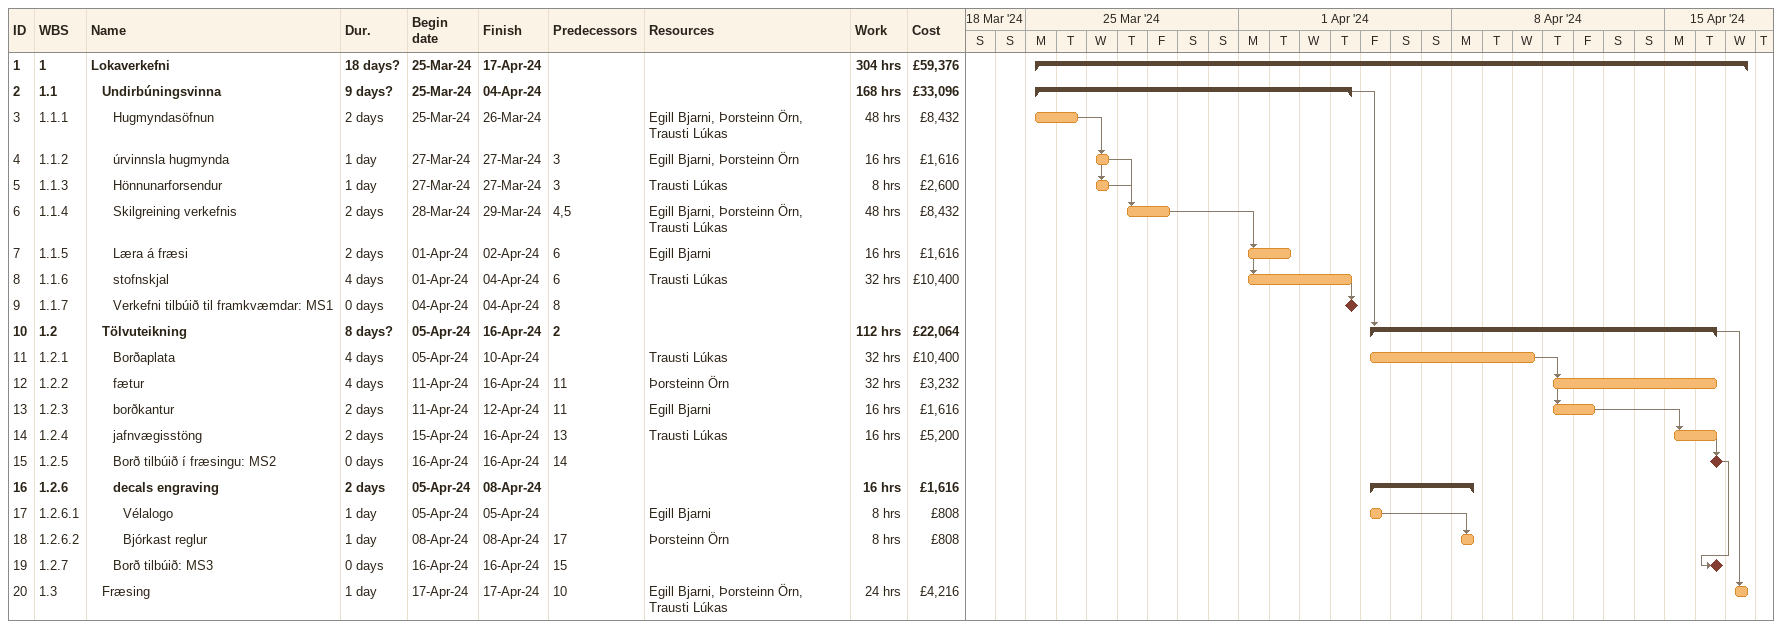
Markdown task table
| ID | WBS | Task | Duration | Start | Finish | Predecessors | Resources | Work (h) | Cost (£) |
|---|---|---|---|---|---|---|---|---|---|
| 1 | 1 | **Lokaverkefni** | 18d? | 2024-03-25 | 2024-04-17 |  |  | 304 | 59376 |
| 2 | 1.1 | **Undirbúningsvinna** | 9d? | 2024-03-25 | 2024-04-04 |  |  | 168 | 33096 |
| 3 | 1.1.1 | Hugmyndasöfnun | 2d | 2024-03-25 | 2024-03-26 |  | Egill Bjarni, Þorsteinn Örn, Trausti Lúkas | 48 | 8432 |
| 4 | 1.1.2 | úrvinnsla hugmynda | 1d | 2024-03-27 | 2024-03-27 | 3 | Egill Bjarni, Þorsteinn Örn | 16 | 1616 |
| 5 | 1.1.3 | Hönnunarforsendur | 1d | 2024-03-27 | 2024-03-27 | 3 | Trausti Lúkas | 8 | 2600 |
| 6 | 1.1.4 | Skilgreining verkefnis | 2d | 2024-03-28 | 2024-03-29 | 4, 5 | Egill Bjarni, Þorsteinn Örn, Trausti Lúkas | 48 | 8432 |
| 7 | 1.1.5 | Læra á fræsi | 2d | 2024-04-01 | 2024-04-02 | 6 | Egill Bjarni | 16 | 1616 |
| 8 | 1.1.6 | stofnskjal | 4d | 2024-04-01 | 2024-04-04 | 6 | Trausti Lúkas | 32 | 10400 |
| 9 | 1.1.7 | Verkefni tilbúið til framkvæmdar: MS1 | 0d | 2024-04-04 | 2024-04-04 | 8 |  |  |  |
| 10 | 1.2 | **Tölvuteikning** | 8d? | 2024-04-05 | 2024-04-16 | 2 |  | 112 | 22064 |
| 11 | 1.2.1 | Borðaplata | 4d | 2024-04-05 | 2024-04-10 |  | Trausti Lúkas | 32 | 10400 |
| 12 | 1.2.2 | fætur | 4d | 2024-04-11 | 2024-04-16 | 11 | Þorsteinn Örn | 32 | 3232 |
| 13 | 1.2.3 | borðkantur | 2d | 2024-04-11 | 2024-04-12 | 11 | Egill Bjarni | 16 | 1616 |
| 14 | 1.2.4 | jafnvægisstöng | 2d | 2024-04-15 | 2024-04-16 | 13 | Trausti Lúkas | 16 | 5200 |
| 15 | 1.2.5 | Borð tilbúið í fræsingu: MS2 | 0d | 2024-04-16 | 2024-04-16 | 14 |  |  |  |
| 16 | 1.2.6 | **decals engraving** | 2d | 2024-04-05 | 2024-04-08 |  |  | 16 | 1616 |
| 17 | 1.2.6.1 | Vélalogo | 1d | 2024-04-05 | 2024-04-05 |  | Egill Bjarni | 8 | 808 |
| 18 | 1.2.6.2 | Bjórkast reglur | 1d | 2024-04-08 | 2024-04-08 | 17 | Þorsteinn Örn | 8 | 808 |
| 19 | 1.2.7 | Borð tilbúið: MS3 | 0d | 2024-04-16 | 2024-04-16 | 15 |  |  |  |
| 20 | 1.3 | Fræsing | 1d | 2024-04-17 | 2024-04-17 | 10 | Egill Bjarni, Þorsteinn Örn, Trausti Lúkas | 24 | 4216 |
